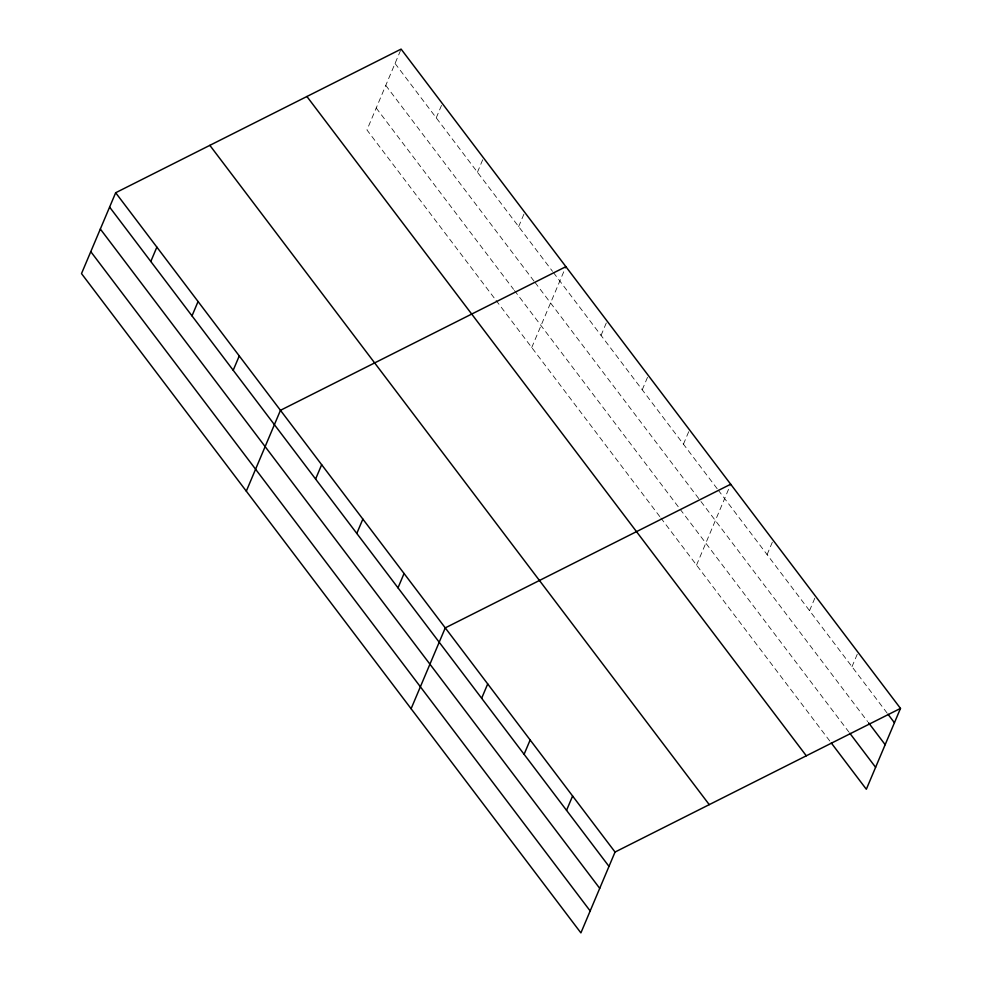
<?xml version="1.0" encoding="UTF-8"?>
<svg xmlns="http://www.w3.org/2000/svg" width="982" height="982" viewBox="0 0 982 982"><rect width="100%" height="100%" fill="white"/><g stroke="black" fill="none" stroke-linecap="round" stroke-linejoin="round"><path stroke-width="0.74" stroke-dasharray="4.91 3.68" d="M400.558 50.401L366.949 129.955L495.124 299.179M436.241 117.84L442.305 103.491M477.448 172.231L483.5 157.881M518.643 226.621L524.707 212.272M531.741 347.53L565.35 267.976M601.045 335.402L607.097 321.065M642.24 389.793L648.304 375.455M683.435 444.183L689.499 429.846M696.545 565.092L730.694 484.236M767.089 554.621L773.153 540.272M809.536 610.657L815.6 596.32M851.983 666.704L858.047 652.355M395.046 63.449L552.522 271.339M553.431 272.554L717.314 488.913M718.235 490.116L887.053 712.993M385.766 85.397L534.085 281.208M535.006 282.411L867.622 721.549M376.216 108.008L513.549 289.309M514.47 290.525L679.262 508.087M680.182 509.302L848.841 731.971M496.045 300.382L659.916 516.741M660.837 517.956L830.342 741.741"/><path stroke-width="1.47" d="M115.667 192.742L81.506 273.597L580.902 932.9L615.051 852.045L900.494 708.403L401.098 49.1L115.667 192.742L615.051 852.045M150.798 261.482L156.862 247.133M192.006 315.873L198.057 301.535M233.2 370.263L239.264 355.926M246.31 491.172L280.459 410.316L565.902 266.662M315.603 479.044L321.666 464.707M356.797 533.447L362.861 519.097M398.005 587.837L404.056 573.488M411.102 708.734L445.263 627.879L730.694 484.236M481.646 698.263L487.71 683.926M524.093 754.311L530.157 739.962M566.54 810.346L572.604 795.997M900.494 708.403L866.333 789.258L831.275 742.957M887.973 714.209L894.43 722.74M868.554 722.764L885.163 744.687M849.774 733.198L875.613 767.31M306.912 96.506L806.296 755.796M209.853 145.348L709.25 804.639M109.603 207.092L608.987 866.382M100.336 229.039L599.72 888.342M90.786 251.65L590.17 910.952"/></g></svg>
